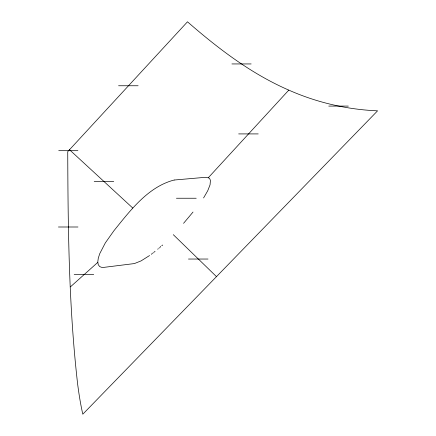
<?xml version="1.0" encoding="UTF-8"?>
<svg xmlns="http://www.w3.org/2000/svg" width="436" height="436" viewBox="0 0 436 436"><rect width="100%" height="100%" fill="white"/><g stroke="black" fill="none" stroke-linecap="round" stroke-linejoin="round"><path stroke-width="0.65" d="M203.574 197.955L207.732 190.75L210.059 184.826L210.425 180.482L209.858 178.978L208.817 177.943L205.53 177.305L174.253 180.019M193.023 212.049L183.556 223.33M288.757 90.094C251.147 73.739 218.218 48.587 187.48 21.8L67.738 151.646C68.016 229.167 68.806 306.998 77.641 384.105C78.96 394.199 80.535 404.276 82.807 414.2L377.576 110.831C347.023 109.578 316.759 102.504 288.806 90.116L208.332 177.692M174.182 180.024C148.044 186.733 130.053 210.773 113.91 230.753L105.316 242.907L99.73 253.703L98.274 258.221L97.784 261.927L98.269 264.745L99.713 266.576L101.441 267.29L103.735 267.388L134.408 263.567L141.068 260.902L149.586 255.529M70.381 286.904L97.795 262.368M162.541 245.021L162.263 245.272M162.072 245.441L161.794 245.691M160.764 246.596L160.486 246.841M160.295 247.005L159.925 247.326M159.369 247.806L158.993 248.122M158.252 248.749L157.701 249.218M155.053 251.381L154.508 251.812M154.148 252.095L153.794 252.373M153.167 252.858L152.813 253.131M152.278 253.539L151.314 254.264M231.919 63.939L251.136 63.939M118.565 85.756L138.119 85.756M328.76 106.084L348.299 106.084M238.666 133.912L258.21 133.912M58.718 150.687L77.919 150.687M94.203 181.67L113.742 181.67M176.427 198.238L196.216 198.238M58.424 226.998L77.968 226.998M188.466 259.038L208.01 259.038M74.185 274.636L93.724 274.636M132.762 208.037L69.498 149.733M173.294 234.672L216.479 276.631"/></g></svg>
